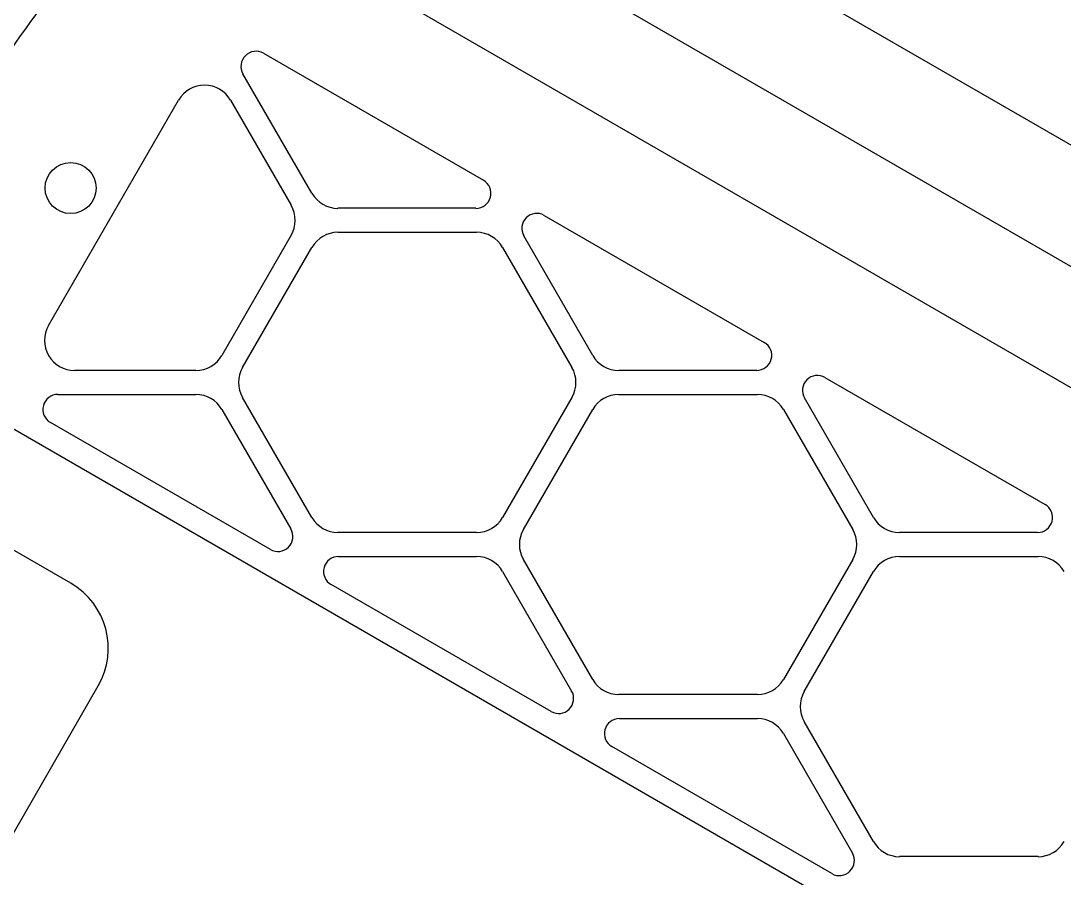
# Model space of a CAD drawing. Extents: x 442 to 745, y 5 to 355.
# Drawn here: x 623.34 to 651.96, y 300.98 to 324.5 of the extents above; entities that cross this region are included whole.
import ezdxf

# ---------------------------------------------------------------- set-up
doc = ezdxf.new("R2010")
doc.units = 0
doc.layers.add('VISIBLE__ANSI_', color=7, linetype='CONTINUOUS')

msp = doc.modelspace()

# ---------------------------------------------------------------- linework, layer by layer
at = {"layer": 'VISIBLE__ANSI_'}
for p, q in [((745.495, 267.193), (593.942, 354.692)), ((593.942, 351.364), (742.612, 265.529)), ((679.226, 298.796), (628.441, 328.118)), ((629.995, 323.607), (636.031, 320.122)), ((631.326, 319.765), (629.432, 323.044)), ((624.099, 316.142), (627.664, 322.318)), ((629.091, 322.318), (630.755, 319.436)), ((624.71, 309.066), (606.523, 319.566)), ((635.825, 319.354), (632.039, 319.354)), ((637.697, 319.16), (643.733, 315.675)), ((630.755, 318.613), (628.853, 315.318)), ((632.039, 318.695), (635.842, 318.695)), ((639.028, 315.318), (637.135, 318.597)), ((629.424, 314.989), (631.326, 318.283)), ((636.556, 318.283), (638.457, 314.989)), ((619.919, 315.161), (672.267, 284.937)), ((628.14, 314.907), (624.812, 314.907)), ((643.527, 314.907), (639.741, 314.907)), ((645.4, 314.713), (651.436, 311.228)), ((624.354, 314.248), (628.14, 314.248)), ((631.326, 310.871), (629.424, 314.165)), ((638.457, 314.165), (636.556, 310.871)), ((639.741, 314.248), (643.545, 314.248)), ((646.73, 310.871), (644.837, 314.15)), ((628.853, 313.836), (630.746, 310.557)), ((637.126, 310.542), (639.028, 313.836)), ((644.258, 313.836), (646.16, 310.542)), ((630.184, 309.995), (624.148, 313.479)), ((635.842, 310.46), (632.039, 310.46)), ((651.23, 310.46), (647.444, 310.46)), ((632.056, 309.801), (635.842, 309.801)), ((639.028, 306.424), (637.126, 309.718)), ((646.16, 309.718), (644.258, 306.424)), ((647.444, 309.801), (651.247, 309.801)), ((636.556, 309.389), (638.449, 306.11)), ((644.829, 306.095), (646.73, 309.389)), ((637.886, 305.548), (631.85, 309.032)), ((621.749, 299.821), (625.463, 306.254)), ((643.545, 306.013), (639.741, 306.013)), ((639.759, 305.354), (643.545, 305.354)), ((646.73, 301.977), (644.829, 305.271)), ((644.258, 304.942), (646.151, 301.663)), ((645.589, 301.101), (639.553, 304.585)), ((651.247, 301.566), (647.444, 301.566))]:
    msp.add_line(p, q, dxfattribs=at)
msp.add_circle((624.705, 319.91), 0.7, dxfattribs=at)
for centre, radius, start, end in [((649.345, 305.683), 31.87, 135.9655, 150), ((629.789, 323.25), 0.412, 60, 210), ((628.378, 321.907), 0.824, 30, 150), ((635.825, 319.765), 0.412, 270, 60), ((632.039, 320.177), 0.824, 210, 270), ((630.042, 319.024), 0.824, 330, 30), ((637.492, 318.803), 0.412, 60, 210), ((632.039, 317.871), 0.824, 90, 150), ((635.842, 317.871), 0.824, 30, 90), ((624.812, 315.73), 0.824, 150, 270), ((643.527, 315.318), 0.412, 270, 60), ((628.14, 315.73), 0.824, 270, 330), ((639.741, 315.73), 0.824, 210, 270), ((630.137, 314.577), 0.824, 150, 210), ((637.744, 314.577), 0.824, 330, 30), ((645.194, 314.356), 0.412, 60, 210), ((624.354, 313.836), 0.412, 90, 240), ((628.14, 313.424), 0.824, 30, 90), ((639.741, 313.424), 0.824, 90, 150), ((643.545, 313.424), 0.824, 30, 90), ((651.23, 310.871), 0.412, 270, 60), ((632.039, 311.283), 0.824, 210, 270), ((635.842, 311.283), 0.824, 270, 330), ((647.444, 311.283), 0.824, 210, 270), ((630.39, 310.351), 0.412, 240, 30), ((637.839, 310.13), 0.824, 150, 210), ((645.447, 310.13), 0.824, 330, 30), ((632.056, 309.389), 0.412, 90, 240), ((635.842, 308.977), 0.824, 30, 90), ((647.444, 308.977), 0.824, 90, 150), ((651.247, 308.977), 0.824, 30, 90), ((623.68, 307.283), 2.059, 330, 60), ((639.741, 306.836), 0.824, 210, 270), ((643.545, 306.836), 0.824, 270, 330), ((638.092, 305.904), 0.412, 240, 30), ((645.542, 305.683), 0.824, 150, 210), ((639.759, 304.942), 0.412, 90, 240), ((643.545, 304.53), 0.824, 30, 90), ((647.444, 302.389), 0.824, 210, 270), ((651.247, 302.389), 0.824, 270, 330), ((645.794, 301.457), 0.412, 240, 30)]:
    msp.add_arc(centre, radius, start, end, dxfattribs=at)

doc.saveas('drawing.dxf')
